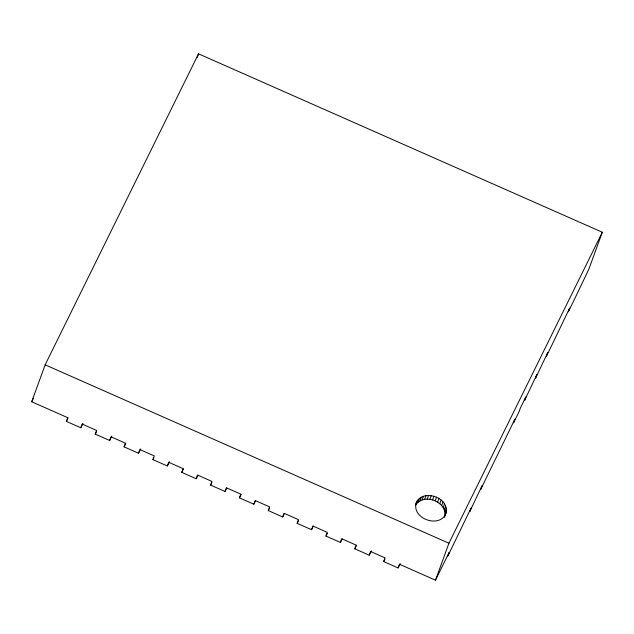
<?xml version="1.0" encoding="UTF-8"?>
<svg xmlns="http://www.w3.org/2000/svg" width="634" height="634" viewBox="0 0 634 634"><rect width="100%" height="100%" fill="white"/><g stroke="black" fill="none" stroke-linecap="round" stroke-linejoin="round"><path stroke-width="0.95" d="M444.933 515.593C446.542 501.217 423.639 492.903 415.666 504.989M416.617 501.906C410.103 518.43 440.622 529.501 446.193 512.621C449.173 496.335 420.223 487.958 415.611 504.672M31.7 401.766L45.149 364.819L198.521 53.827L602.3 232.234L588.851 269.181L573.818 300.643L568.341 311.746L569.681 308.053L551.905 345.07L546.429 356.173L547.768 352.48L535.468 378.387L536.816 374.694L524.516 400.601L525.863 396.908L520.379 408.019L519.04 411.712L513.564 422.815L514.903 419.122L480.691 489.456L482.038 485.763L469.739 511.67L471.086 507.977L447.826 556.097L449.173 552.404L435.479 580.173L399.428 564.244L398.081 567.937L383.665 561.566L385.004 557.872L370.589 551.501L369.242 555.194L354.818 548.822L356.165 545.129L341.742 538.757L340.403 542.45L325.979 536.079L327.326 532.386L312.903 526.014L311.556 529.707L297.14 523.335L298.479 519.642L284.064 513.271L282.716 516.964L268.293 510.592L269.64 506.899L255.217 500.527L253.877 504.22L239.454 497.849L240.801 494.155L226.378 487.784L225.03 491.477L210.615 485.105L211.962 481.412L197.539 475.04L196.191 478.733L181.776 472.362L183.115 468.669L168.699 462.297L167.352 465.99L152.929 459.618L154.276 455.925L139.852 449.554L138.513 453.247L124.09 446.875L125.437 443.182L111.013 436.81L109.666 440.503L95.251 434.131L96.59 430.438L82.174 424.067L80.827 427.76L66.404 421.388L67.751 417.695L31.7 401.766L33.412 398.295M197.174 57.52L198.521 53.827M416.443 503.768L417.79 500.067M418.012 502.183L419.359 498.49M419.946 500.9L421.285 497.207M422.165 499.949L423.512 496.256M424.621 499.362L425.969 495.669M427.229 499.164L428.568 495.471M429.907 499.354L431.255 495.661M432.586 499.925L433.925 496.232M435.17 500.86L436.517 497.167M437.595 502.136L438.934 498.443M439.774 503.713L441.121 500.02M441.644 505.536L442.992 501.843M443.158 507.557L444.505 503.864M444.26 509.712L445.607 506.019M444.917 511.931L446.265 508.238M445.116 514.158L446.463 510.465M444.45 517.415L446.193 512.621M435.479 580.173L448.927 543.235L602.3 232.234M66.404 421.388L68.131 417.893M80.827 427.76L82.983 423.393M95.251 434.131L96.542 431.516M109.666 440.503L111.822 436.137M124.09 446.875L125.809 443.38M138.513 453.247L140.661 448.88M152.929 459.618L153.793 457.875M167.352 465.99L169.5 461.623M181.776 472.362L183.495 468.875M196.191 478.733L197.911 475.246M210.615 485.105L211.907 482.49M225.03 491.477L226.758 487.99M239.454 497.849L241.174 494.361M253.877 504.22L255.597 500.733M268.293 510.592L269.585 507.977M282.716 516.964L284.436 513.477M297.14 523.335L298.432 520.72M311.556 529.707L313.283 526.22M325.979 536.079L327.271 533.463M340.403 542.45L342.122 538.963M354.818 548.822L356.538 545.335M369.242 555.194L371.389 550.835M383.665 561.566L384.949 558.95M398.081 567.937L400.236 563.578M45.149 364.819L448.927 543.235"/></g></svg>
